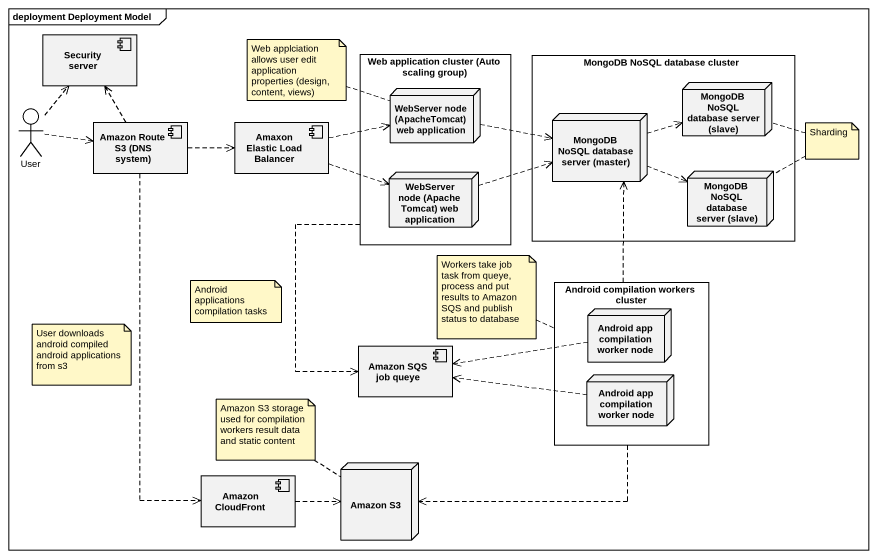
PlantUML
@startuml
mainframe deployment Deployment Model
component "Security server" as Security_server
rectangle "Web application cluster (Auto scaling group)" as Web_application_cluster {
  node "WebServer node (ApacheTomcat) web application" as WebServer_node_ApacheTomcat
  node "WebServer node (Apache Tomcat) web application" as WebServer_node_Apache
}
rectangle "MongoDB NoSQL database cluster" as MongoDB_NoSQL_database {
  node "MongoDB NoSQL database server (slave)" as MongoDB_NoSQL_database_2
  node "MongoDB NoSQL database server (master)" as MongoDB_NoSQL_database_3
  node "MongoDB NoSQL database server (slave)" as MongoDB_NoSQL_database_4
}
actor User
component "Amazon Route S3 (DNS system)" as Amazon_Route_S3_DNS_system
component "Amaxon Elastic Load Balancer" as Amaxon_Elastic_Load_Balancer
rectangle "Android compilation workers cluster" as Android_compilation_workers {
  node "Android app compilation worker node" as Android_app_compilation
  node "Android app compilation worker node" as Android_app_compilation_2
}
component "Amazon SQS job queye" as Amazon_SQS_job_queye
component "Amazon CloudFront" as Amazon_CloudFront
node "Amazon S3" as Amazon_S3
Web_application_cluster ..> Amazon_SQS_job_queye
WebServer_node_ApacheTomcat .right.> MongoDB_NoSQL_database_3
User .up.> Security_server
User .right.> Amazon_Route_S3_DNS_system
Amazon_Route_S3_DNS_system .up.> Security_server
Amazon_Route_S3_DNS_system .right.> Amaxon_Elastic_Load_Balancer
Amazon_Route_S3_DNS_system ..> Amazon_CloudFront
Amaxon_Elastic_Load_Balancer .right.> WebServer_node_ApacheTomcat
Amaxon_Elastic_Load_Balancer .right.> WebServer_node_Apache
MongoDB_NoSQL_database_3 .right.> MongoDB_NoSQL_database_2
MongoDB_NoSQL_database_3 .right.> MongoDB_NoSQL_database_4
WebServer_node_Apache .right.> MongoDB_NoSQL_database_3
Android_compilation_workers .up.> MongoDB_NoSQL_database_3
Android_compilation_workers .left.> Amazon_S3
Android_app_compilation .left.> Amazon_SQS_job_queye
Android_app_compilation_2 .left.> Amazon_SQS_job_queye
Amazon_CloudFront .right.> Amazon_S3
note left of WebServer_node_ApacheTomcat : Web applciation allows user edit application properties (design, content, views)
note as N2
  Sharding
end note
N2 .. MongoDB_NoSQL_database_2
N2 .. MongoDB_NoSQL_database_4
note left of Android_compilation_workers : Workers take job task from queye, process and put results to Amazon SQS and publish status to database
note as N4
  Android applications compilation tasks
end note
note as N5
  User downloads android compiled android applications from s3
end note
note top of Amazon_S3 : Amazon S3 storage used for compilation workers result data and static content
@enduml
